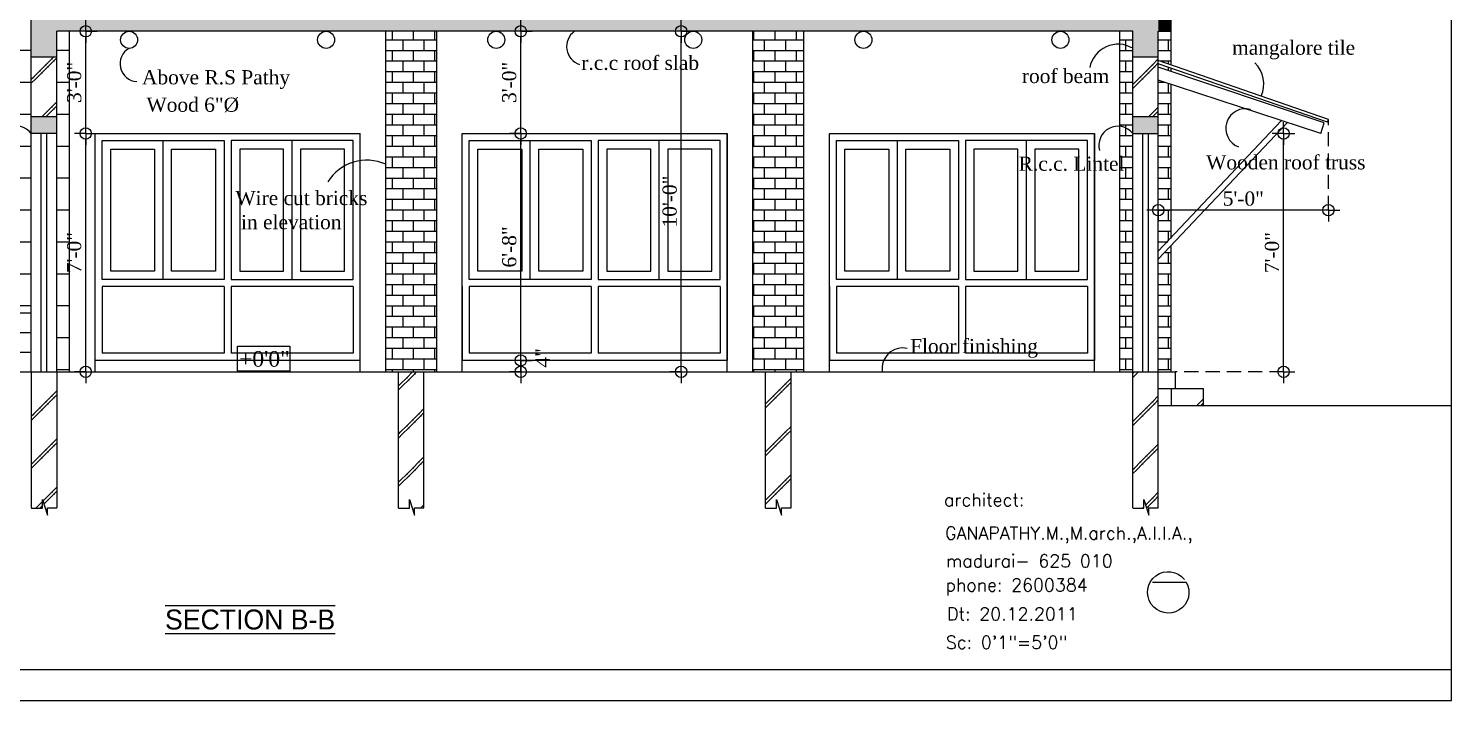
# Model space of a CAD drawing. Extents: x 7848 to 13228, y -2245 to 213.
# Drawn here: x 9412 to 9914, y -329 to -93 of the extents above; entities that cross this region are included whole.
import ezdxf
from ezdxf.enums import TextEntityAlignment as Align

# ---------------------------------------------------------------- set-up
doc = ezdxf.new("R2010")
doc.units = 0
doc.header["$LTSCALE"] = 20
doc.header["$MEASUREMENT"] = 0
doc.header["$PDMODE"] = 34
doc.header["$PDSIZE"] = 5
doc.linetypes.add('HIDDEN', pattern=[0.375, 0.25, -0.125])
doc.layers.get('0').update_dxf_attribs({"linetype": 'CONTINUOUS'})
doc.layers.get('Defpoints').update_dxf_attribs({"linetype": 'CONTINUOUS'})
for name, color, linetype in [('border', 230, 'CONTINUOUS'), ('BORTEXT', 2, 'CONTINUOUS'), ('DETTEXT', 7, 'CONTINUOUS'), ('DIMLINE', 254, 'CONTINUOUS'), ('DOOR', 1, 'CONTINUOUS'), ('HATCH', 252, 'CONTINUOUS'), ('Stone', 8, 'CONTINUOUS'), ('text', 2, 'CONTINUOUS'), ('TILE', 22, 'CONTINUOUS'), ('wall', 13, 'CONTINUOUS'), ('window', 4, 'CONTINUOUS'), ('WOOD', 7, 'CONTINUOUS')]:
    doc.layers.add(name, color=color, linetype=linetype)
doc.layers.add('correct', color=230, linetype='CONTINUOUS', plot=False)
doc.styles.add('A', font='romans.shx')
doc.styles.add('style3', font='times_1.ttf')
doc.styles.add('style4', font='boos1_0.ttf')
doc.styles.add('style5', font='times_1.ttf')
doc.dimstyles.new('arch61', dxfattribs={"dimscale": 0, "dimtxt": 5, "dimasz": 2, "dimexe": 0.18, "dimexo": 0.0625, "dimgap": 1.5, "dimtad": 1, "dimzin": 3, "dimdsep": 46, "dimlunit": 4, "dimtxsty": 'style3', "dimblk": 'BLK', "dimcen": 0, "dimse1": 1, "dimse2": 1, "dimclrd": 256, "dimclrt": 3, "dimazin": 0, "dimtfac": 1, "dimtix": 1, "dimtmove": 2, "dimatfit": 3, "dimldrblk": 'NONE', "dimfxl": 0.18, "dimtolj": 1, "dimtzin": 0, "dimlwd": -1, "dimarcsym": 0})
pattern_1 = [(45, (-2711.297, 2172.252), (-8.485281, 8.485281), [3, 0]), (45, (-2712.004, 2172.959), (-8.485281, 8.485281), [3, 0])]
pattern_2 = [(0, (-2711.297, 2172.2518), (0, 3.75), []), (90, (-2711.297, 2172.252), (-7.5, 5e-16), [3.75, -3.75]), (90, (-2707.547, 2172.252), (-7.5, 5e-16), [-3.75, 3.75])]
pattern_3 = [(0, (-2711.297, 2172.252), (0, 11.25), []), (90, (-2711.297, 2172.252), (-22.5, 1e-15), [11.25, -11.25]), (90, (-2700.047, 2172.252), (-22.5, 1e-15), [-11.25, 11.25])]

# ---------------------------------------------------------------- blocks, each defined once
blk = doc.blocks.new('BLK')
for q in [(-2, 0), (0, 2), (0, -2), (2, 0)]:
    blk.add_line((0, 0), q)
blk.add_circle((0, 0), 1)
blk = doc.blocks.new('*D175')
at = {"layer": 'Defpoints', "color": 0}
for p in [(9576.75, -209.54), (9576.75, -213.54), (9585.23, -213.54)]:
    blk.add_point(p, dxfattribs=at)
at = {"layer": 'DIMLINE'}
for p, q in [((9585.23, -207.54), (9585.23, -205.54)), ((9585.23, -209.54), (9585.23, -213.54)), ((9585.23, -215.54), (9585.23, -217.54))]:
    blk.add_line(p, q, dxfattribs=at)
at = {"layer": 'DIMLINE', "xscale": 2, "yscale": 2, "zscale": 2}
for p, rotation in [((9585.23, -209.54), 270), ((9585.23, -213.54), 90)]:
    blk.add_blockref('BLK', p, dxfattribs=dict(at, rotation=rotation))
at = {"layer": 'DIMLINE', "color": 3, "insert": (9592.9, -208.64), "char_height": 5, "attachment_point": 5, "rotation": 90, "style": 'style3'}
blk.add_mtext('\\A1;4"', dxfattribs=at)
blk = doc.blocks.new('_None')
blk = doc.blocks.new('*D176')
at = {"layer": 'Defpoints', "color": 0}
for p in [(9564.59, -129.54), (9585.23, -129.54), (9564.59, -209.54)]:
    blk.add_point(p, dxfattribs=at)
at = {"layer": 'DIMLINE'}
blk.add_line((9585.23, -207.54), (9585.23, -131.54), dxfattribs=at)
at = {"layer": 'DIMLINE', "xscale": 2, "yscale": 2, "zscale": 2}
for p, rotation in [((9585.23, -129.54), 90), ((9585.23, -209.54), 270)]:
    blk.add_blockref('BLK', p, dxfattribs=dict(at, rotation=rotation))
at = {"layer": 'DIMLINE', "color": 3, "insert": (9581.19, -169.54), "char_height": 5, "attachment_point": 5, "rotation": 90, "style": 'style3'}
blk.add_mtext('\\A1;6\'-8"', dxfattribs=at)
blk = doc.blocks.new('*D177')
at = {"layer": 'Defpoints', "color": 0}
for p in [(9585.23, -93.54), (9596.64, -93.54), (9596.64, -129.54)]:
    blk.add_point(p, dxfattribs=at)
at = {"layer": 'DIMLINE'}
blk.add_line((9585.23, -127.54), (9585.23, -95.54), dxfattribs=at)
at = {"layer": 'DIMLINE', "xscale": 2, "yscale": 2, "zscale": 2}
for p, rotation in [((9585.23, -93.54), 90), ((9585.23, -129.54), 270)]:
    blk.add_blockref('BLK', p, dxfattribs=dict(at, rotation=rotation))
at = {"layer": 'DIMLINE', "color": 3, "insert": (9581.19, -111.54), "char_height": 5, "attachment_point": 5, "rotation": 90, "style": 'style3'}
blk.add_mtext('\\A1;3\'-0"', dxfattribs=at)
blk = doc.blocks.new('*D181')
at = {"layer": 'Defpoints', "color": 0}
for p in [(9641.81, -93.54), (9667.09, -93.54), (9667.09, -213.54)]:
    blk.add_point(p, dxfattribs=at)
at = {"layer": 'DIMLINE'}
blk.add_line((9641.81, -211.54), (9641.81, -95.54), dxfattribs=at)
at = {"layer": 'DIMLINE', "xscale": 2, "yscale": 2, "zscale": 2}
for p, rotation in [((9641.81, -93.54), 90), ((9641.81, -213.54), 270)]:
    blk.add_blockref('BLK', p, dxfattribs=dict(at, rotation=rotation))
at = {"layer": 'DIMLINE', "color": 3, "insert": (9637.77, -153.54), "char_height": 5, "attachment_point": 5, "rotation": 90, "style": 'style3'}
blk.add_mtext('\\A1;10\'-0"', dxfattribs=at)
blk = doc.blocks.new('*D182')
at = {"layer": 'Defpoints', "color": 0}
for p in [(9810.09, -124.64), (9870.09, -124.64), (9810.09, -156.57)]:
    blk.add_point(p, dxfattribs=at)
at = {"layer": 'DIMLINE'}
blk.add_line((9868.09, -156.57), (9812.09, -156.57), dxfattribs=at)
at = {"layer": 'DIMLINE', "xscale": 2, "yscale": 2, "zscale": 2, "rotation": 180}
blk.add_blockref('BLK', (9810.09, -156.57), dxfattribs=at)
at = {"layer": 'DIMLINE', "xscale": 2, "yscale": 2, "zscale": 2}
blk.add_blockref('BLK', (9870.09, -156.57), dxfattribs=at)
at = {"layer": 'DIMLINE', "color": 3, "insert": (9840.09, -152.52), "char_height": 5, "attachment_point": 5, "style": 'style3'}
blk.add_mtext('\\A1;5\'-0"', dxfattribs=at)
blk = doc.blocks.new('*D440')
at = {"layer": 'Defpoints', "color": 0}
for p in [(9854.29, -129.54), (9867.47, -129.54), (9814.59, -213.54)]:
    blk.add_point(p, dxfattribs=at)
at = {"layer": 'DIMLINE'}
blk.add_line((9854.29, -211.54), (9854.29, -131.54), dxfattribs=at)
at = {"layer": 'DIMLINE', "xscale": 2, "yscale": 2, "zscale": 2}
for p, rotation in [((9854.29, -129.54), 90), ((9854.29, -213.54), 270)]:
    blk.add_blockref('BLK', p, dxfattribs=dict(at, rotation=rotation))
at = {"layer": 'DIMLINE', "color": 3, "insert": (9850.23, -171.54), "char_height": 5, "attachment_point": 5, "rotation": 90, "style": 'style3'}
blk.add_mtext('\\A1;7\'-0"', dxfattribs=at)
blk = doc.blocks.new('*D447')
at = {"layer": 'Defpoints', "color": 0}
for p in [(9394.17, 32.46), (9412.59, 32.46), (9412.59, -213.54)]:
    blk.add_point(p, dxfattribs=at)
at = {"layer": 'DIMLINE'}
blk.add_line((9394.17, -211.54), (9394.17, 30.46), dxfattribs=at)
at = {"layer": 'DIMLINE', "xscale": 2, "yscale": 2, "zscale": 2}
for p, rotation in [((9394.17, 32.46), 90), ((9394.17, -213.54), 270)]:
    blk.add_blockref('BLK', p, dxfattribs=dict(at, rotation=rotation))
at = {"layer": 'DIMLINE', "color": 3, "insert": (9390.13, -90.54), "char_height": 5, "attachment_point": 5, "rotation": 90, "style": 'style3'}
blk.add_mtext('\\A1;20\'-6"', dxfattribs=at)
blk = doc.blocks.new('*D448')
at = {"layer": 'Defpoints', "color": 0}
for p in [(9421.59, -129.54), (9431.79, -129.54), (9421.59, -213.54)]:
    blk.add_point(p, dxfattribs=at)
at = {"layer": 'DIMLINE'}
blk.add_line((9431.79, -211.54), (9431.79, -131.54), dxfattribs=at)
at = {"layer": 'DIMLINE', "xscale": 2, "yscale": 2, "zscale": 2}
for p, rotation in [((9431.79, -129.54), 90), ((9431.79, -213.54), 270)]:
    blk.add_blockref('BLK', p, dxfattribs=dict(at, rotation=rotation))
at = {"layer": 'DIMLINE', "color": 3, "insert": (9427.74, -171.54), "char_height": 5, "attachment_point": 5, "rotation": 90, "style": 'style3'}
blk.add_mtext('\\A1;7\'-0"', dxfattribs=at)
blk = doc.blocks.new('*D449')
at = {"layer": 'Defpoints', "color": 0}
for p in [(9421.59, -93.54), (9431.79, -93.54), (9421.59, -129.54)]:
    blk.add_point(p, dxfattribs=at)
at = {"layer": 'DIMLINE'}
blk.add_line((9431.79, -127.54), (9431.79, -95.54), dxfattribs=at)
at = {"layer": 'DIMLINE', "xscale": 2, "yscale": 2, "zscale": 2}
for p, rotation in [((9431.79, -93.54), 90), ((9431.79, -129.54), 270)]:
    blk.add_blockref('BLK', p, dxfattribs=dict(at, rotation=rotation))
at = {"layer": 'DIMLINE', "color": 3, "insert": (9427.75, -111.54), "char_height": 5, "attachment_point": 5, "rotation": 90, "style": 'style3'}
blk.add_mtext('\\A1;3\'-0"', dxfattribs=at)

msp = doc.modelspace()

# ---------------------------------------------------------------- hatches: boundary and pattern name
at = {"layer": 'HATCH'}
for points in [[(9801.093, -93.538), (9801.093, -102.538), (9810.093, -102.538), (9810.093, -87.538), (9412.593, -87.538), (9412.593, -102.538), (9421.593, -102.538), (9421.593, -93.538)], [(9814.593, -87.538), (9810.093, -87.538), (9810.093, -93.538), (9814.593, -93.538)], [(9421.593, -129.538), (9421.593, -123.538), (9412.593, -123.538), (9412.593, -129.538)], [(9801.093, -123.538), (9801.093, -129.538), (9810.093, -129.538), (9810.093, -123.538)]]:
    msp.add_hatch(color=8, dxfattribs=at).paths.add_polyline_path(points)
h = msp.add_hatch(dxfattribs=at)
h.set_pattern_fill('BRICK HATCH', color=8, angle=45, style=0)
h.set_pattern_definition(pattern_1)
h.paths.add_polyline_path([(9421.593, -102.538), (9412.593, -102.538), (9412.593, -123.538), (9421.593, -123.538)])
h = msp.add_hatch(dxfattribs=at)
h.set_pattern_fill('BRICK HATCH', color=8, angle=45, style=0)
h.set_pattern_definition(pattern_1)
h.paths.add_polyline_path([(9810.093, -102.538), (9801.093, -102.538), (9801.093, -123.538), (9810.093, -123.538)])
h = msp.add_hatch(dxfattribs=at)
h.set_pattern_fill('BRICK HATCH', color=8, angle=45, style=0)
h.set_pattern_definition(pattern_1)
h.paths.add_polyline_path([(9421.593, -213.538), (9412.593, -213.538), (9412.593, -261.558), (9416.484, -261.558), (9416.484, -258.571), (9417.44, -261.538), (9421.593, -261.538)])
h = msp.add_hatch(dxfattribs=at)
h.set_pattern_fill('BRICK HATCH', color=8, angle=45, style=0)
h.set_pattern_definition(pattern_1)
h.paths.add_polyline_path([(9542.093, -261.558), (9545.984, -261.558), (9545.984, -258.571), (9546.94, -261.538), (9551.093, -261.538), (9551.093, -213.538), (9542.093, -213.538)])
h = msp.add_hatch(dxfattribs=at)
h.set_pattern_fill('BRICK HATCH', color=8, angle=45, style=0)
h.set_pattern_definition(pattern_1)
h.paths.add_polyline_path([(9680.593, -213.538), (9671.593, -213.538), (9671.593, -261.558), (9675.484, -261.558), (9675.484, -258.571), (9676.44, -261.538), (9680.593, -261.538)])
h = msp.add_hatch(dxfattribs=at)
h.set_pattern_fill('BRICK HATCH', color=8, angle=45, style=0)
h.set_pattern_definition(pattern_1)
h.paths.add_polyline_path([(9801.093, -261.558), (9804.984, -261.558), (9804.984, -258.571), (9805.94, -261.538), (9810.093, -261.538), (9810.093, -213.538), (9801.093, -213.538)])
h = msp.add_hatch(dxfattribs=at)
h.set_pattern_fill('BRICK HATCH', color=8, angle=45, style=0)
h.set_pattern_definition(pattern_1)
h.paths.add_polyline_path([(9814.593, -225.538), (9826.093, -225.538), (9826.093, -219.538), (9814.593, -219.538)])
at = {"layer": 'Stone', "lineweight": -2}
h = msp.add_hatch(dxfattribs=at)
h.set_pattern_fill('BRICK', color=8, scale=45, style=0)
h.set_pattern_definition(pattern_3)
h.paths.add_polyline_path([(9412.593, 32.462), (9373.593, 32.462), (9373.593, -192.769), (9412.593, -192.769), (9412.593, -129.538), (9412.593, -87.538)])
h = msp.add_hatch(dxfattribs=at)
h.set_pattern_fill('BRICK', color=8, scale=45, style=0)
h.set_pattern_definition(pattern_3)
h.paths.add_polyline_path([(9421.593, -129.538), (9421.593, -213.538), (9426.093, -213.538), (9426.093, -93.538), (9421.593, -93.538)])
at = {"layer": 'TILE'}
h = msp.add_hatch(dxfattribs=at)
h.set_pattern_fill('BRICK', color=256, scale=15, style=0)
h.set_pattern_definition(pattern_2)
h.paths.add_polyline_path([(9555.593, -93.538), (9537.593, -93.538), (9537.593, -213.538), (9555.593, -213.538)])
h = msp.add_hatch(dxfattribs=at)
h.set_pattern_fill('BRICK', color=256, scale=15, style=0)
h.set_pattern_definition(pattern_2)
h.paths.add_polyline_path([(9667.093, -213.538), (9685.093, -213.538), (9685.093, -93.538), (9667.093, -93.538)])
h = msp.add_hatch(dxfattribs=at)
h.set_pattern_fill('BRICK', color=256, scale=15, style=0)
h.set_pattern_definition(pattern_2)
h.paths.add_polyline_path([(9801.093, -93.538), (9796.593, -93.538), (9796.593, -213.538), (9801.093, -213.538), (9801.093, -129.538)])
h = msp.add_hatch(dxfattribs=at)
h.set_pattern_fill('BRICK', color=256, scale=15, style=0)
h.set_pattern_definition(pattern_2)
h.paths.add_polyline_path([(9814.593, -169.393), (9810.093, -173.893), (9810.093, -213.538), (9814.593, -213.538)])
h.paths.add_polyline_path([(9814.593, -112.141), (9810.093, -110.731), (9810.093, -171.064), (9814.593, -166.564)])
h.paths.add_polyline_path([(9810.093, -103.795), (9814.593, -105.293), (9814.593, -93.538), (9810.093, -93.538)])
h.paths.add_polyline_path([(9814.593, -106.438), (9810.093, -104.949), (9810.093, -106.126), (9814.593, -107.576)])

# ---------------------------------------------------------------- linework, layer by layer
at = {"lineweight": -2}
for p, q in [((9868.657, -125.842), (9810.093, -106.126)), ((9867.466, -129.538), (9810.093, -110.731)), ((9810.093, -171.064), (9853.401, -125.129)), ((9810.093, -173.893), (9855.554, -125.804))]:
    msp.add_line(p, q, dxfattribs=at)
for p, q in [((9364.593, -192.769), (9412.593, -192.769)), ((9364.593, -199.692), (9412.593, -199.692)), ((9364.593, -206.615), (9412.593, -206.615))]:
    msp.add_line(p, q)
for points in [[(9412.585, -261.558), (9416.484, -261.558), (9416.484, -258.571), (9418.247, -264.042), (9418.247, -261.538), (9421.593, -261.538)], [(9542.085, -261.558), (9545.984, -261.558), (9545.984, -258.571), (9547.747, -264.042), (9547.747, -261.538), (9551.093, -261.538)], [(9671.585, -261.558), (9675.484, -261.558), (9675.484, -258.571), (9677.247, -264.042), (9677.247, -261.538), (9680.593, -261.538)], [(9801.085, -261.558), (9804.984, -261.558), (9804.984, -258.571), (9806.747, -264.042), (9806.747, -261.538), (9810.093, -261.538)]]:
    msp.add_lwpolyline(points)
at = {"layer": 'border'}
msp.add_line((9073.538, -318.422), (9913.538, -318.422), dxfattribs=at)
at = {"layer": 'correct', "color": 3}
msp.add_lwpolyline([(9073.538, 180.587), (9073.538, -329.413), (9913.538, -329.413), (9913.538, 180.587)], close=True, dxfattribs=at)
at = {"layer": 'DETTEXT'}
for centre, radius, start, end in [((9608.03, -98.915), 6.627, 125.77385, 252.19314), ((9450.144, -105.005), 6.26, 119.16103, 267.15371), ((9795.9, -108.229), 10.145, 59.21163, 169.31008), ((9836.708, -112.19), 10.607, 336.47947, 45.75755), ((9840.85, -127.754), 6.94, 74.68774, 249.10685), ((9407.332, -133.704), 6.711, 38.37139, 196.17039), ((9795.832, -133.704), 6.711, 38.37139, 196.17039), ((9530.913, -155.084), 16.123, 65.52325, 148.4167), ((9719.947, -212.433), 7.283, 77.20671, 188.73098)]:
    msp.add_arc(centre, radius, start, end, dxfattribs=at)
at = {"layer": 'DIMLINE', "color": 8, "linetype": 'HIDDEN'}
for p, q in [((9870.093, -156.566), (9870.093, -124.645)), ((9854.285, -213.538), (9816.093, -213.538))]:
    msp.add_line(p, q, dxfattribs=at)
at = {"layer": 'DIMLINE'}
msp.add_line((9867.466, -129.538), (9868.657, -125.842), dxfattribs=at)
at = {"layer": 'DOOR'}
for p, q in [((9412.593, -213.538), (9412.593, -129.538)), ((9416.093, -213.538), (9416.093, -129.538)), ((9418.093, -213.538), (9418.093, -129.538)), ((9421.593, -213.538), (9421.593, -129.538)), ((9801.093, -213.538), (9801.093, -129.538)), ((9804.593, -213.538), (9804.593, -129.538)), ((9806.593, -213.538), (9806.593, -129.538)), ((9810.093, -213.538), (9810.093, -129.538))]:
    msp.add_line(p, q, dxfattribs=at)
at = {"layer": 'Stone', "color": 8, "lineweight": -2}
msp.add_line((9426.093, -213.538), (9426.093, -93.538), dxfattribs=at)
at = {"layer": 'text'}
msp.add_lwpolyline([(9485.357, -204.513), (9503.79, -204.513), (9503.79, -213.288), (9485.357, -213.288)], close=True, dxfattribs=at)
msp.add_lwpolyline([(9808.016, -287.65), (9819.94, -287.65, -26.3843038), (9819.318, -286.739)], format="xyb", dxfattribs=at)
at = {"layer": 'TILE', "lineweight": -2}
for p, q in [((9870.093, -124.645), (9810.093, -103.795)), ((9869.794, -125.574), (9810.093, -104.949)), ((9869.794, -125.574), (9870.093, -124.645))]:
    msp.add_line(p, q, dxfattribs=at)
at = {"layer": 'wall'}
for p, q in [((9412.593, -129.538), (9412.593, -87.538)), ((9814.593, -105.293), (9814.593, -87.538)), ((9421.593, -129.538), (9421.593, -93.538)), ((9801.093, -93.538), (9421.593, -93.538)), ((9537.593, -213.538), (9537.593, -93.538)), ((9555.593, -213.538), (9555.593, -93.538)), ((9667.093, -213.538), (9667.093, -93.538)), ((9685.093, -213.538), (9685.093, -93.538)), ((9796.593, -213.538), (9796.593, -93.538)), ((9801.093, -129.538), (9801.093, -93.538)), ((9810.093, -129.538), (9810.093, -93.538)), ((9810.093, -93.538), (9814.593, -93.538)), ((9412.593, -102.538), (9421.593, -102.538)), ((9801.093, -102.538), (9810.093, -102.538)), ((9814.593, -107.576), (9814.593, -106.438)), ((9814.593, -166.564), (9814.593, -112.141)), ((9412.593, -123.538), (9421.593, -123.538)), ((9412.593, -123.538), (9421.593, -123.538)), ((9801.093, -123.538), (9810.093, -123.538)), ((9421.593, -129.538), (9412.593, -129.538)), ((9435.093, -213.538), (9435.093, -129.538)), ((9435.093, -129.538), (9528.593, -129.538)), ((9528.593, -213.538), (9528.593, -129.538)), ((9564.593, -213.538), (9564.593, -129.538)), ((9564.593, -129.538), (9658.093, -129.538)), ((9658.093, -213.538), (9658.093, -129.538)), ((9694.093, -213.538), (9694.093, -129.538)), ((9694.093, -129.538), (9787.593, -129.538)), ((9787.593, -213.538), (9787.593, -129.538)), ((9801.093, -129.538), (9810.093, -129.538)), ((9814.593, -213.538), (9814.593, -169.393)), ((9528.593, -209.538), (9435.093, -209.538)), ((9658.093, -209.538), (9564.593, -209.538)), ((9787.593, -209.538), (9694.093, -209.538)), ((9211.593, -213.538), (9816.093, -213.538)), ((9412.593, -213.538), (9412.593, -261.538)), ((9421.593, -213.538), (9421.593, -261.538)), ((9542.093, -261.558), (9542.093, -213.538)), ((9551.093, -261.538), (9551.093, -213.538)), ((9671.593, -261.558), (9671.593, -213.538)), ((9680.593, -261.538), (9680.593, -213.538)), ((9801.093, -261.538), (9801.093, -213.538)), ((9810.093, -261.538), (9810.093, -213.538)), ((9816.093, -213.538), (9816.093, -219.538)), ((9816.093, -219.538), (9810.093, -219.538)), ((9814.593, -219.538), (9814.593, -225.538)), ((9826.093, -219.538), (9816.093, -219.538)), ((9826.093, -225.538), (9826.093, -219.538)), ((9913.538, -225.538), (9810.093, -225.538))]:
    msp.add_line(p, q, dxfattribs=at)
at = {"layer": 'window'}
for p, q in [((9435.093, -129.538), (9528.593, -129.538)), ((9435.093, -209.538), (9435.093, -129.538)), ((9528.593, -209.538), (9528.593, -129.538)), ((9564.593, -129.538), (9658.093, -129.538)), ((9564.593, -183.538), (9564.593, -129.538)), ((9658.093, -129.538), (9658.093, -183.538)), ((9694.093, -129.538), (9787.593, -129.538)), ((9694.093, -183.538), (9694.093, -129.538)), ((9787.593, -129.538), (9787.593, -183.538)), ((9437.593, -181.038), (9437.593, -132.038)), ((9437.593, -132.038), (9480.593, -132.038)), ((9459.093, -181.038), (9459.093, -132.038)), ((9480.593, -132.038), (9480.593, -181.038)), ((9483.093, -132.038), (9483.093, -181.038)), ((9526.093, -132.038), (9483.093, -132.038)), ((9504.593, -181.038), (9504.593, -132.038)), ((9526.093, -181.038), (9526.093, -132.038)), ((9567.093, -181.038), (9567.093, -132.038)), ((9567.093, -132.038), (9610.093, -132.038)), ((9588.593, -181.038), (9588.593, -132.038)), ((9610.093, -132.038), (9610.093, -181.038)), ((9612.593, -132.038), (9612.593, -181.038)), ((9655.593, -132.038), (9612.593, -132.038)), ((9634.093, -181.038), (9634.093, -132.038)), ((9655.593, -181.038), (9655.593, -132.038)), ((9696.593, -181.038), (9696.593, -132.038)), ((9696.593, -132.038), (9739.593, -132.038)), ((9718.093, -181.038), (9718.093, -132.038)), ((9739.593, -132.038), (9739.593, -181.038)), ((9742.093, -132.038), (9742.093, -181.038)), ((9785.093, -132.038), (9742.093, -132.038)), ((9763.593, -181.038), (9763.593, -132.038)), ((9785.093, -181.038), (9785.093, -132.038)), ((9480.593, -181.038), (9437.593, -181.038)), ((9480.593, -183.538), (9437.593, -183.538)), ((9437.593, -183.538), (9437.593, -207.038)), ((9480.593, -183.538), (9480.593, -207.038)), ((9483.093, -181.038), (9526.093, -181.038)), ((9526.093, -183.538), (9483.093, -183.538)), ((9483.093, -183.538), (9483.093, -207.038)), ((9526.093, -183.538), (9526.093, -207.038)), ((9564.593, -183.538), (9564.593, -209.538)), ((9610.093, -181.038), (9567.093, -181.038)), ((9610.093, -183.538), (9567.093, -183.538)), ((9567.093, -183.538), (9567.093, -207.038)), ((9610.093, -183.538), (9610.093, -207.038)), ((9612.593, -181.038), (9655.593, -181.038)), ((9655.593, -183.538), (9612.593, -183.538)), ((9612.593, -183.538), (9612.593, -207.038)), ((9655.593, -183.538), (9655.593, -207.038)), ((9658.093, -183.538), (9658.093, -209.538)), ((9694.093, -183.538), (9694.093, -209.538)), ((9739.593, -181.038), (9696.593, -181.038)), ((9739.593, -183.538), (9696.593, -183.538)), ((9696.593, -183.538), (9696.593, -207.038)), ((9739.593, -183.538), (9739.593, -207.038)), ((9742.093, -181.038), (9785.093, -181.038)), ((9785.093, -183.538), (9742.093, -183.538)), ((9742.093, -183.538), (9742.093, -207.038)), ((9785.093, -183.538), (9785.093, -207.038)), ((9787.593, -183.538), (9787.593, -209.538)), ((9528.593, -209.538), (9435.093, -209.538)), ((9480.593, -207.038), (9437.593, -207.038)), ((9526.093, -207.038), (9483.093, -207.038)), ((9658.093, -209.538), (9564.593, -209.538)), ((9610.093, -207.038), (9567.093, -207.038)), ((9655.593, -207.038), (9612.593, -207.038)), ((9787.593, -209.538), (9694.093, -209.538)), ((9739.593, -207.038), (9696.593, -207.038)), ((9785.093, -207.038), (9742.093, -207.038))]:
    msp.add_line(p, q, dxfattribs=at)
for points in [[(9456.093, -135.038), (9456.093, -178.038), (9440.593, -178.038), (9440.593, -135.038)], [(9477.593, -135.038), (9477.593, -178.038), (9462.093, -178.038), (9462.093, -135.038)], [(9486.093, -135.038), (9486.093, -178.038), (9501.593, -178.038), (9501.593, -135.038)], [(9507.593, -135.038), (9507.593, -178.038), (9523.093, -178.038), (9523.093, -135.038)], [(9585.593, -135.038), (9585.593, -178.038), (9570.093, -178.038), (9570.093, -135.038)], [(9607.093, -135.038), (9607.093, -178.038), (9591.593, -178.038), (9591.593, -135.038)], [(9615.593, -135.038), (9615.593, -178.038), (9631.093, -178.038), (9631.093, -135.038)], [(9637.093, -135.038), (9637.093, -178.038), (9652.593, -178.038), (9652.593, -135.038)], [(9715.093, -135.038), (9715.093, -178.038), (9699.593, -178.038), (9699.593, -135.038)], [(9736.593, -135.038), (9736.593, -178.038), (9721.093, -178.038), (9721.093, -135.038)], [(9745.093, -135.038), (9745.093, -178.038), (9760.593, -178.038), (9760.593, -135.038)], [(9766.593, -135.038), (9766.593, -178.038), (9782.093, -178.038), (9782.093, -135.038)]]:
    msp.add_lwpolyline(points, close=True, dxfattribs=at)
at = {"layer": 'WOOD'}
for centre in [(9447.093, -96.538), (9516.593, -96.538), (9576.593, -96.538), (9646.093, -96.538), (9706.093, -96.538), (9775.593, -96.538)]:
    msp.add_circle(centre, 3, dxfattribs=at)

# ---------------------------------------------------------------- texts
at = {"layer": 'BORTEXT', "color": 2, "style": 'style4'}
msp.add_text('%%U%%OSECTION B-B', height=7.02428, dxfattribs=at).set_placement((9459.757, -304.369))
at = {"layer": 'DETTEXT', "style": 'style5'}
for s, p in [('mangalore tile', (9836.13, -101.783)), ('r.c.c roof slab', (9606.605, -107.136)), ('Wooden roof truss', (9826.979, -142.206)), ('in elevation', (9486.569, -163.288)), ('Floor finishing', (9722.562, -206.98))]:
    msp.add_text(s, height=5, dxfattribs=at).set_placement(p)
for s, p in [('Above R.S Pathy ', (9478.694, -112.223)), ('Wood 6"%%C', (9469.549, -121.9)), ('R.c.c. Lintel', (9779.507, -142.692)), ('Wire cut bricks', (9507.863, -154.8))]:
    msp.add_text(s, height=5, dxfattribs=at).set_placement(p, align=Align.CENTER)
msp.add_text('roof beam', height=5, dxfattribs=at).set_placement((9777.4, -109.132), align=Align.MIDDLE)
at = {"layer": 'text'}
for s, height, style, p in [('+0\'0"', 5.5, 'style5', (9485.874, -211.746)), ('architect:', 4.5, 'A', (9734.512, -260.923)), ('GANAPATHY.M.,M.arch.,A.I.I.A.,', 4.5, 'A', (9734.897, -272.636)), ('madurai- 625 010', 4.5, 'A', (9735.194, -282.467)), ('phone: 2600384', 4.5, 'A', (9735.066, -290.931))]:
    msp.add_text(s, height=height, dxfattribs=dict(at, style=style)).set_placement(p)
at = {"layer": 'text', "color": 0, "style": 'A'}
for s, p in [('Dt: 20.12.2011', (9735.594, -301.145)), ('Sc: 0\'1"=5\'0"', (9735.178, -311.143))]:
    msp.add_text(s, height=4.5, dxfattribs=at).set_placement(p)

# ---------------------------------------------------------------- dimensions: what is measured, and where the dimension line sits
at = {"layer": 'DIMLINE'}
for base, p1, p2, override, picture, middle in [((9394.171, 32.462), (9412.593, -213.538), (9412.593, 32.462), {"dimscale": 1}, '*D447', (9390.128, -90.538)), ((9431.792, -93.538), (9421.593, -129.538), (9421.593, -93.538), {"dimscale": 1}, '*D449', (9427.748, -111.538)), ((9585.229, -93.538), (9596.639, -129.538), (9596.639, -93.538), {"dimscale": 1, "dimfxl": 0.25}, '*D177', (9581.186, -111.538)), ((9641.81, -93.538), (9667.093, -213.538), (9667.093, -93.538), {"dimscale": 1, "dimfxl": 0.25}, '*D181', (9637.766, -153.538)), ((9431.792, -129.538), (9421.593, -213.538), (9421.593, -129.538), {"dimscale": 1}, '*D448', (9427.741, -171.538)), ((9585.229, -129.538), (9564.593, -209.538), (9564.593, -129.538), {"dimscale": 1, "dimfxl": 0.25}, '*D176', (9581.186, -169.538)), ((9854.285, -129.538), (9814.593, -213.538), (9867.466, -129.538), {"dimscale": 1}, '*D440', (9850.235, -171.538))]:
    dim = msp.add_linear_dim(base=base, p1=p1, p2=p2, angle=90, dimstyle='arch61', override=override, dxfattribs=at)
    dim.commit()
    dim.dimension.update_dxf_attribs({"geometry": picture, "text_midpoint": middle})
dim = msp.add_linear_dim(base=(9810.093, -156.566), p1=(9870.093, -124.645), p2=(9810.093, -124.645), dimstyle='arch61', override={"dimscale": 1, "dimfxl": 0.25}, dxfattribs=at)
dim.commit()
dim.dimension.update_dxf_attribs({"geometry": '*D182', "text_midpoint": (9840.093, -152.522)})
dim = msp.add_linear_dim(base=(9585.229, -213.538), p1=(9576.75, -209.538), p2=(9576.75, -213.538), angle=90, dimstyle='arch61', override={"dimscale": 1, "dimfxl": 0.25}, dxfattribs=at)
dim.commit()
dim.dimension.update_dxf_attribs({"geometry": '*D175', "text_midpoint": (9592.897, -208.642), "dimtype": 160})

doc.saveas('drawing.dxf')
